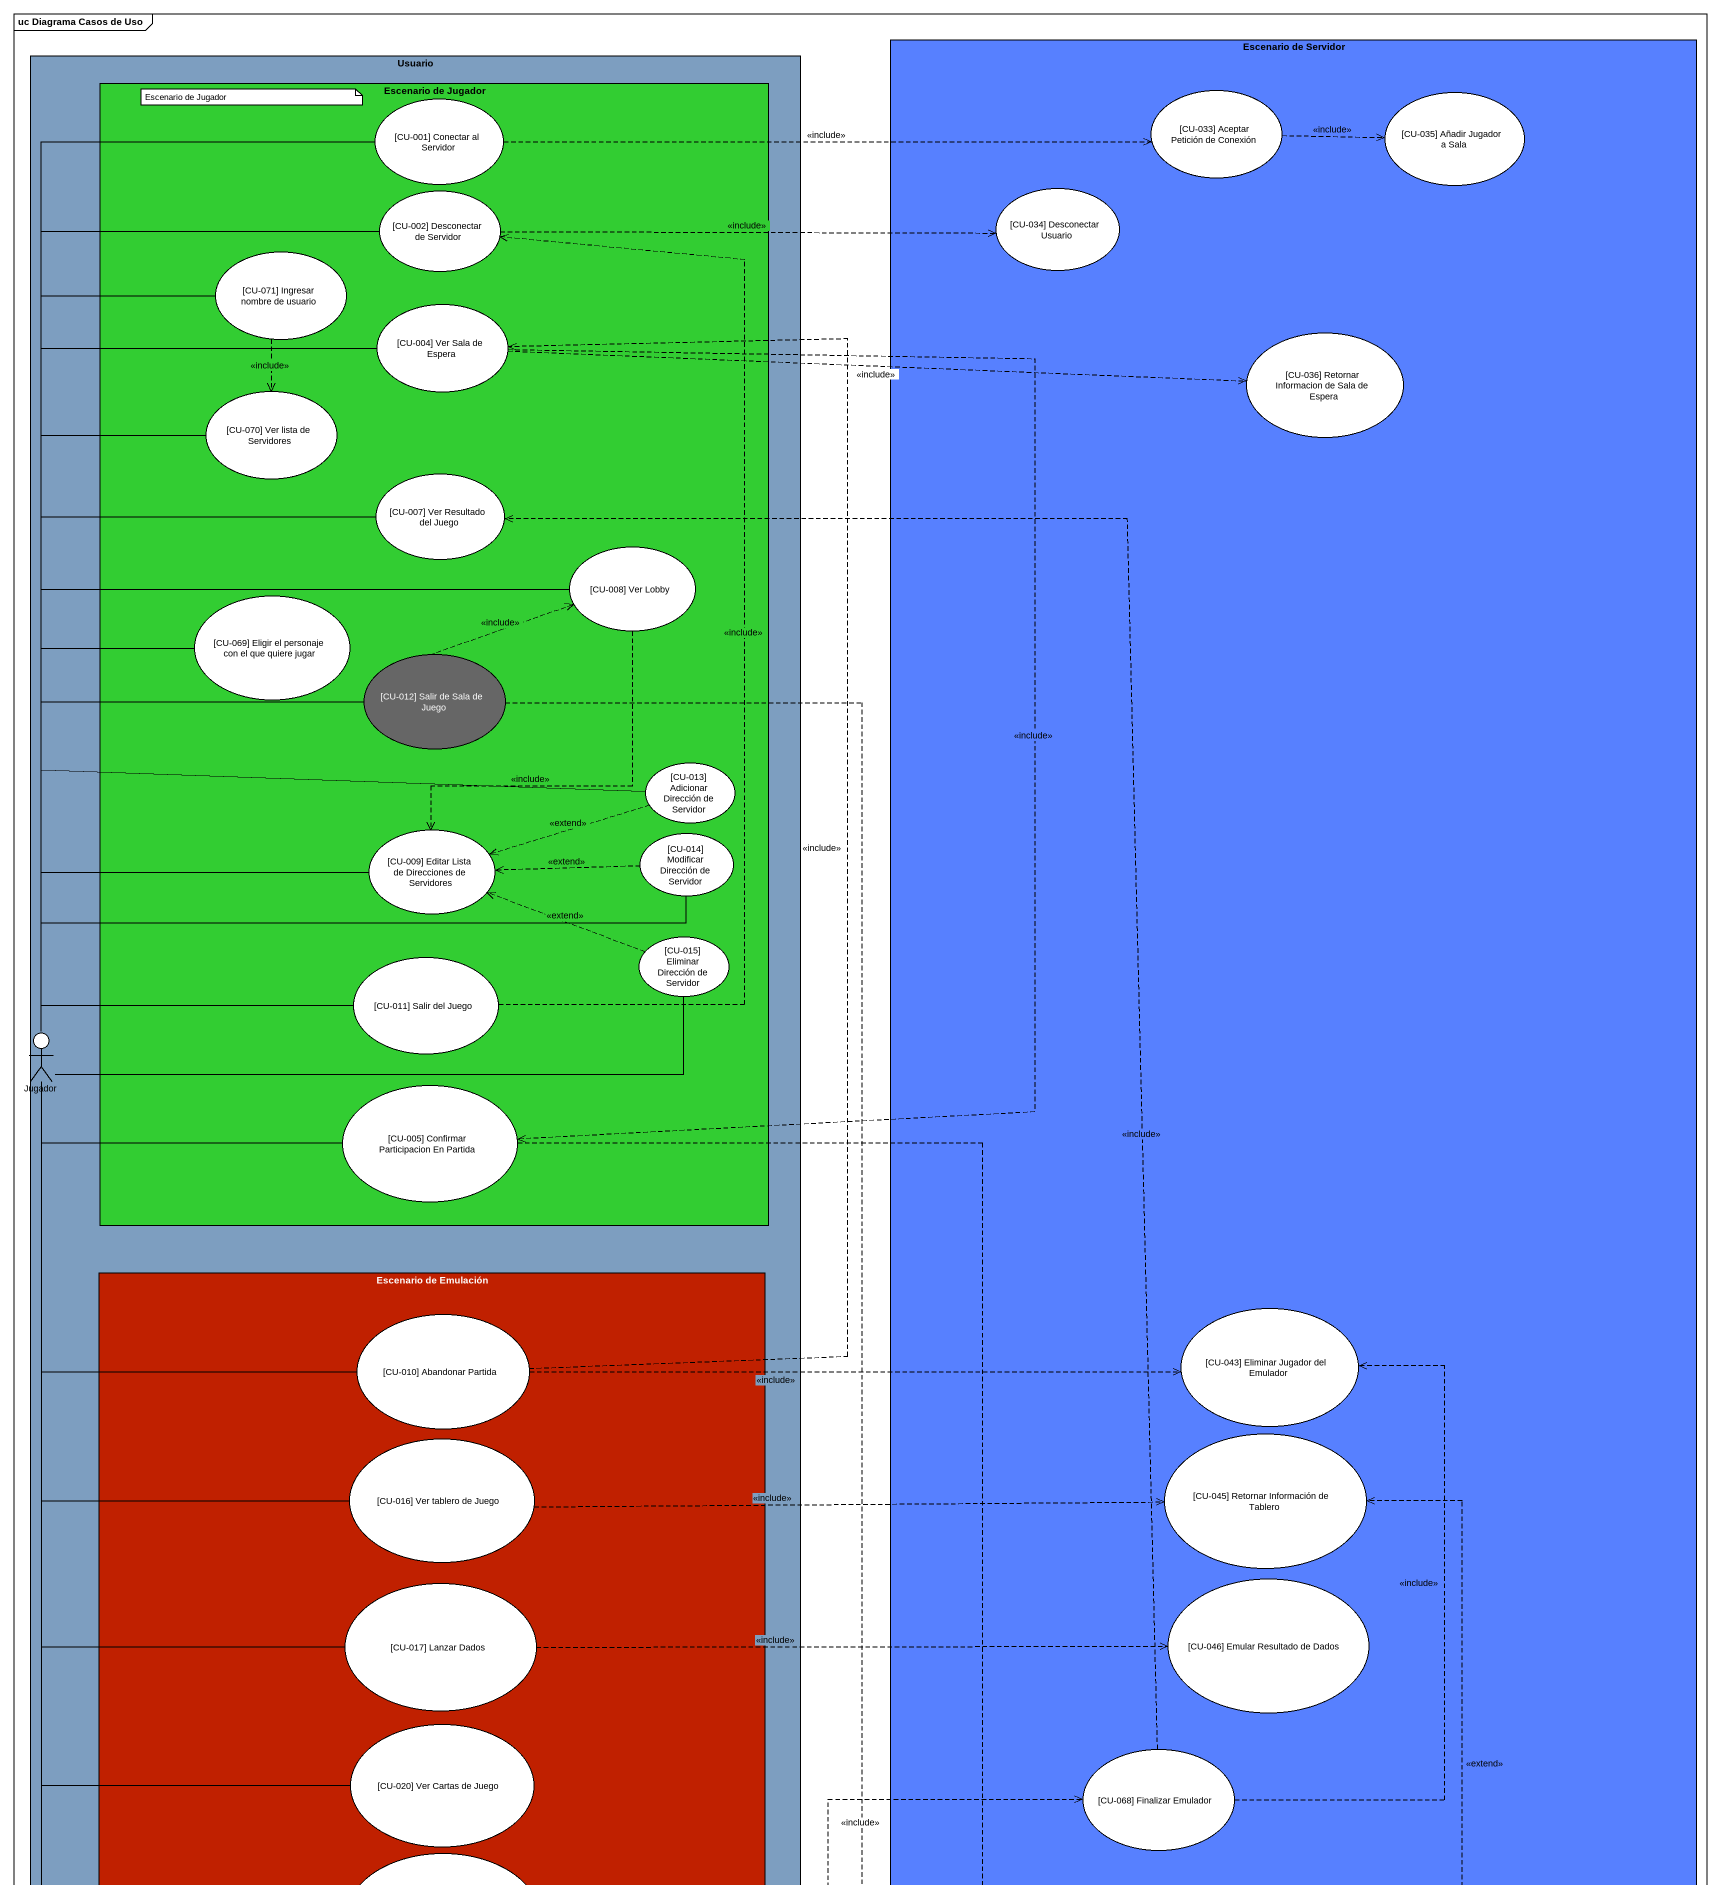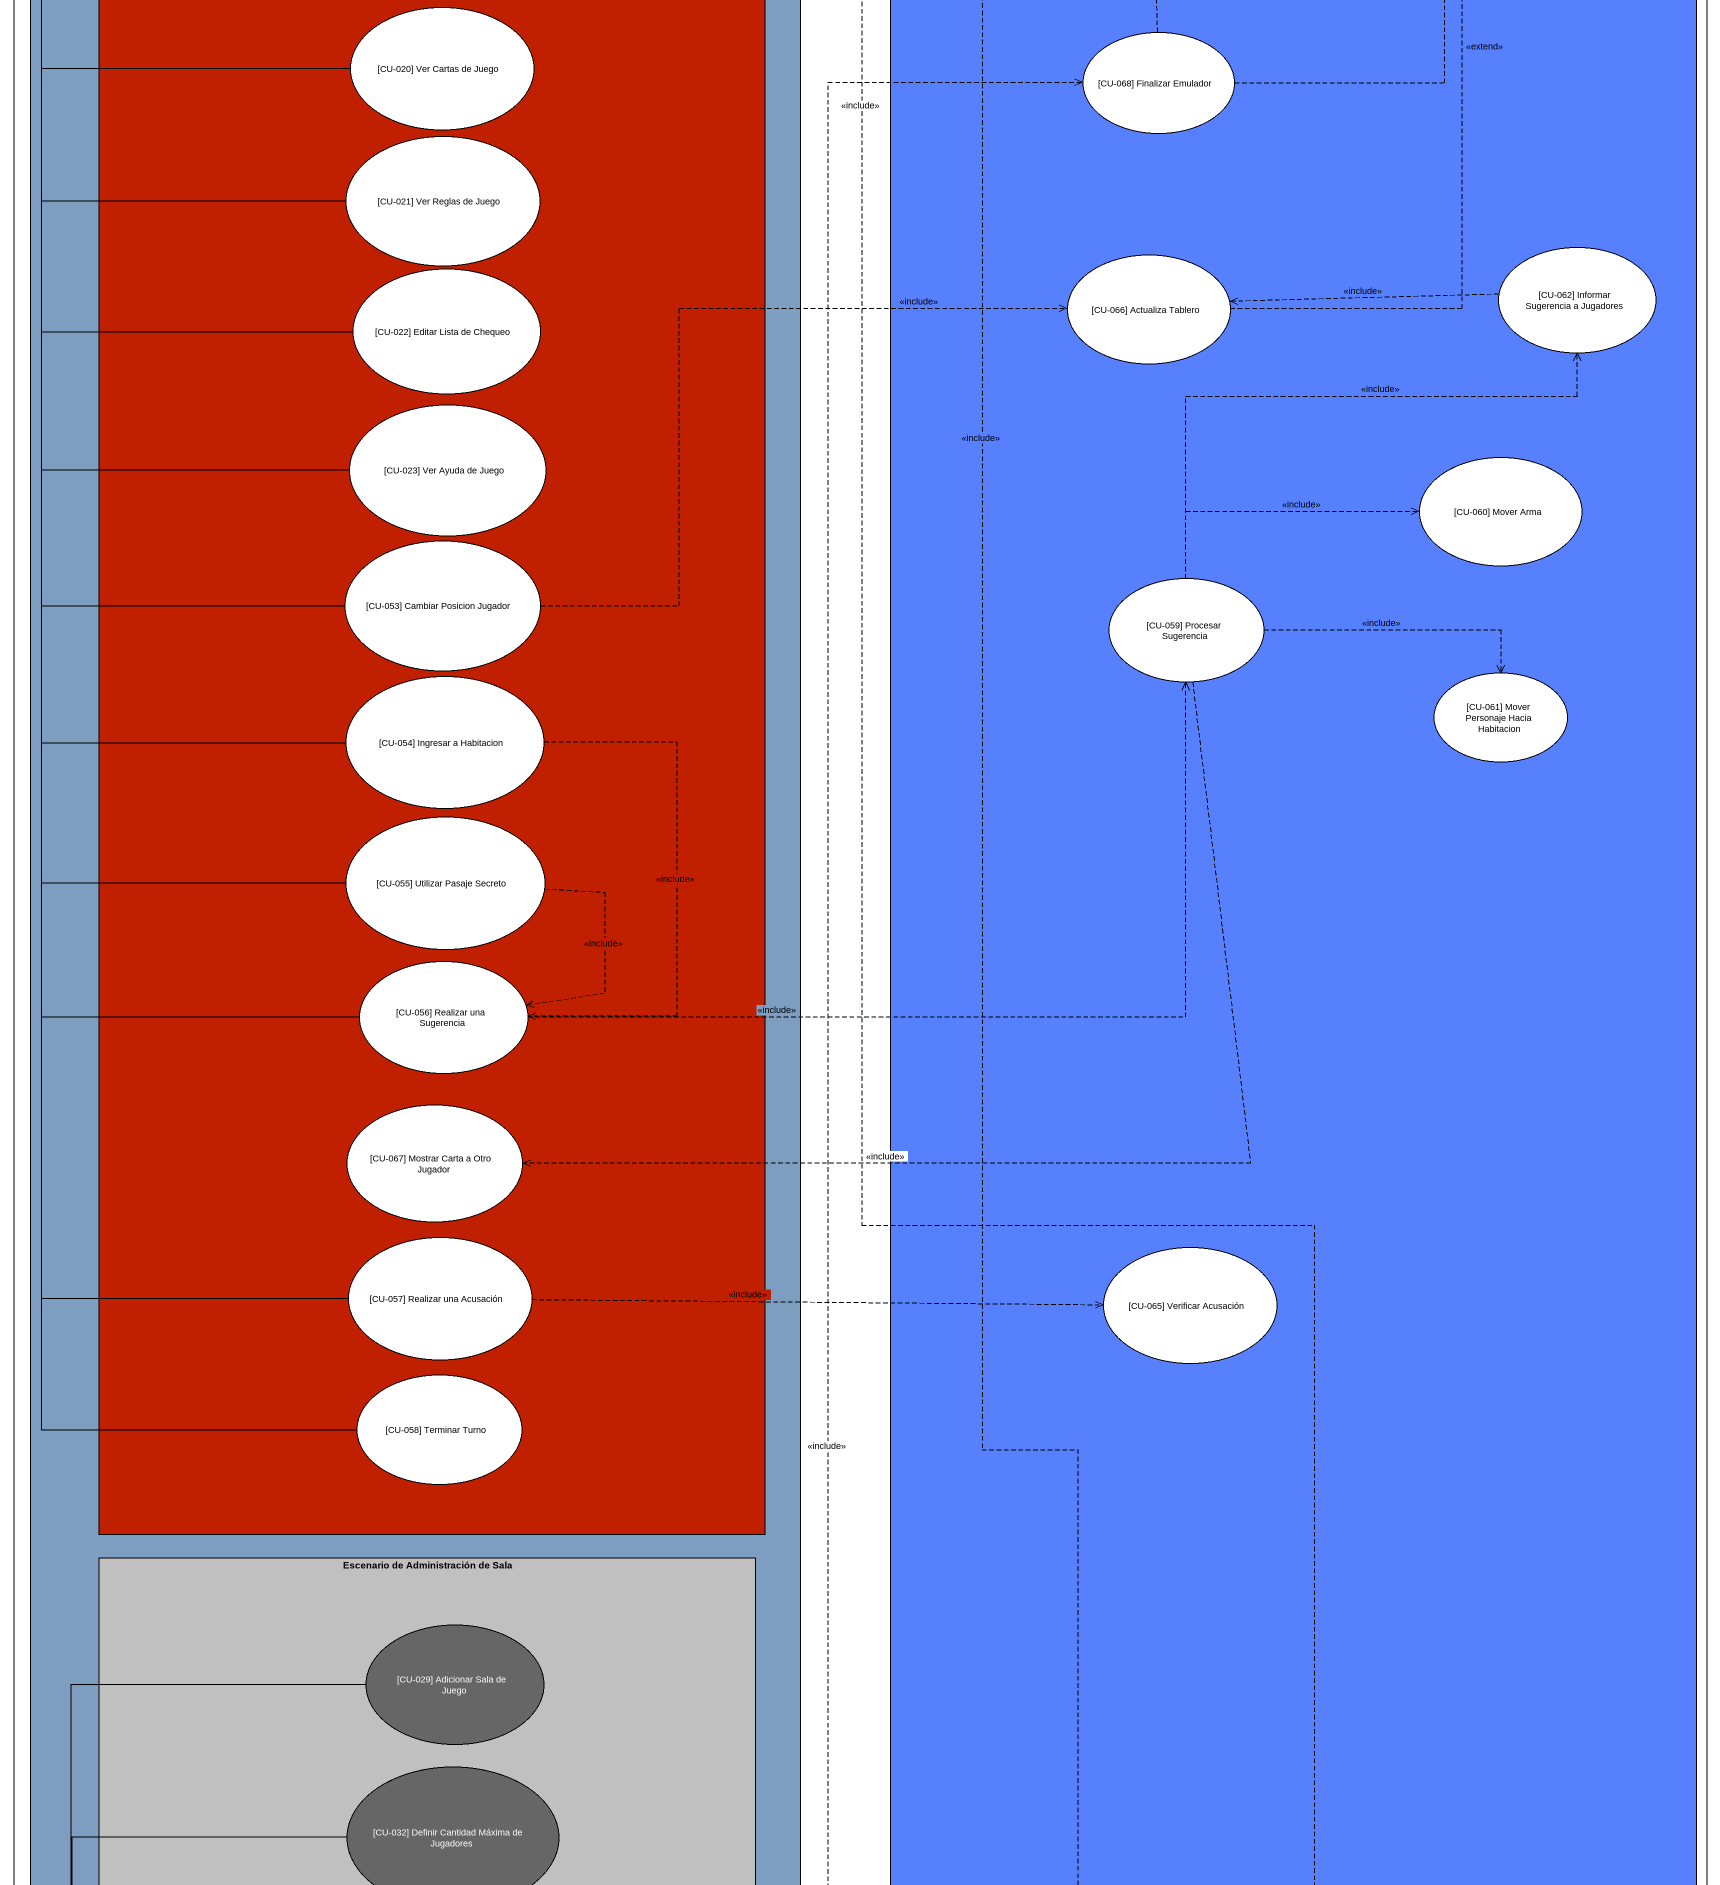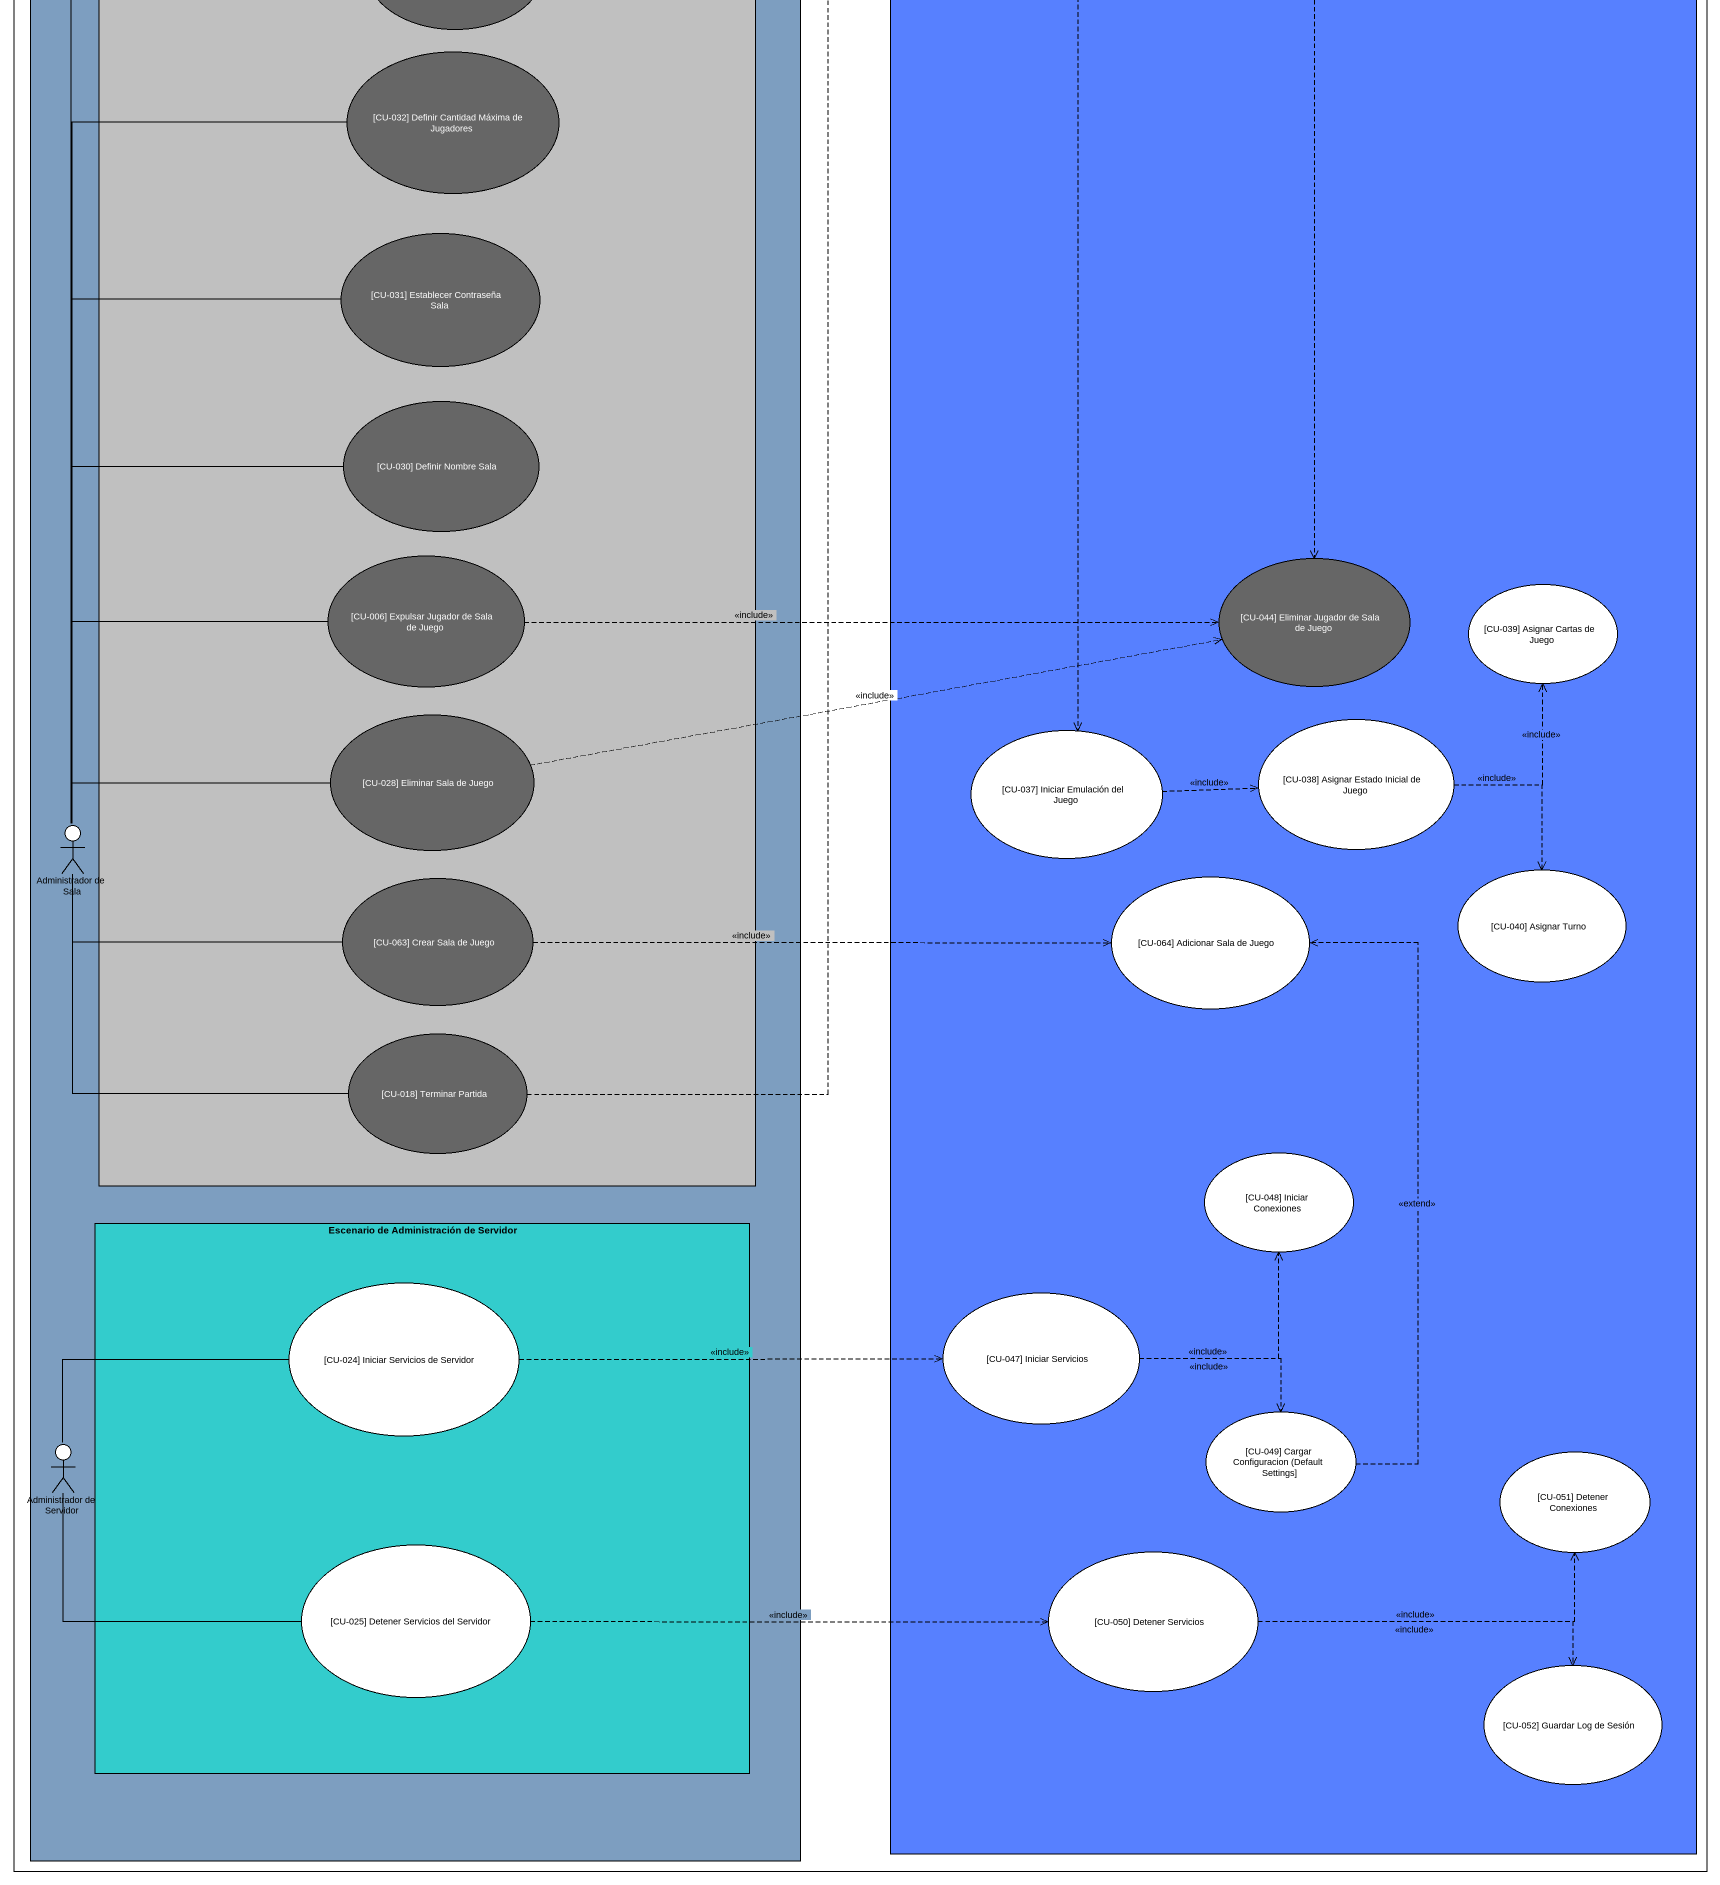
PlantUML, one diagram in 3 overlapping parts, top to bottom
@startuml
mainframe uc Diagrama Casos de Uso
rectangle "Escenario de Servidor" as Escenario_de_Servidor #5780FF {
  usecase "[CU-033] Aceptar Petición de Conexión" as CU_033_Aceptar_Petición_de
  usecase "[CU-035] Añadir Jugador a Sala" as CU_035_Añadir_Jugador_a_Sala
  usecase "[CU-034] Desconectar Usuario" as CU_034_Desconectar_Usuario
  usecase "[CU-036] Retornar Informacion de Sala de Espera" as CU_036_Retornar_Informacion
  usecase "[CU-043] Eliminar Jugador del Emulador" as CU_043_Eliminar_Jugador_del
  usecase "[CU-045] Retornar Información de Tablero" as CU_045_Retornar_Información
  usecase "[CU-046] Emular Resultado de Dados" as CU_046_Emular_Resultado_de
  usecase "[CU-068] Finalizar Emulador" as CU_068_Finalizar_Emulador
  usecase "[CU-066] Actualiza Tablero" as CU_066_Actualiza_Tablero
  usecase "[CU-062] Informar Sugerencia a Jugadores" as CU_062_Informar_Sugerencia
  usecase "[CU-060] Mover Arma" as CU_060_Mover_Arma
  usecase "[CU-059] Procesar Sugerencia" as CU_059_Procesar_Sugerencia
  usecase "[CU-061] Mover Personaje Hacia Habitacion" as CU_061_Mover_Personaje
  usecase "[CU-065] Verificar Acusación" as CU_065_Verificar_Acusación
  usecase "[CU-044] Eliminar Jugador de Sala de Juego" as CU_044_Eliminar_Jugador_de #666666
  usecase "[CU-039] Asignar Cartas de Juego" as CU_039_Asignar_Cartas_de
  usecase "[CU-038] Asignar Estado Inicial de Juego" as CU_038_Asignar_Estado
  usecase "[CU-037] Iniciar Emulación del Juego" as CU_037_Iniciar_Emulación
  usecase "[CU-064] Adicionar Sala de Juego" as CU_064_Adicionar_Sala_de
  usecase "[CU-040] Asignar Turno" as CU_040_Asignar_Turno
  usecase "[CU-048] Iniciar Conexiones" as CU_048_Iniciar_Conexiones
  usecase "[CU-047] Iniciar Servicios" as CU_047_Iniciar_Servicios
  usecase "[CU-049] Cargar Configuracion (Default Settings]" as CU_049_Cargar_Configuracion
  usecase "[CU-051] Detener Conexiones" as CU_051_Detener_Conexiones
  usecase "[CU-050] Detener Servicios" as CU_050_Detener_Servicios
  usecase "[CU-052] Guardar Log de Sesión" as CU_052_Guardar_Log_de_Sesión
}
rectangle Usuario #7D9EC0 {
  rectangle "Escenario de Jugador" as Escenario_de_Jugador #32CD32 {
    usecase "[CU-001] Conectar al Servidor" as CU_001_Conectar_al_Servidor
    usecase "[CU-002] Desconectar de Servidor" as CU_002_Desconectar_de
    usecase "[CU-071] Ingresar nombre de usuario" as CU_071_Ingresar_nombre_de
    usecase "[CU-004] Ver Sala de Espera" as CU_004_Ver_Sala_de_Espera
    usecase "[CU-070] Ver lista de Servidores" as CU_070_Ver_lista_de
    usecase "[CU-007] Ver Resultado del Juego" as CU_007_Ver_Resultado_del
    usecase "[CU-008] Ver Lobby" as CU_008_Ver_Lobby
    usecase "[CU-069] Eligir el personaje con el que quiere jugar" as CU_069_Eligir_el_personaje
    usecase "[CU-012] Salir de Sala de Juego" as CU_012_Salir_de_Sala_de #666666
    usecase "[CU-013] Adicionar Dirección de Servidor" as CU_013_Adicionar_Dirección
    usecase "[CU-009] Editar Lista de Direcciones de Servidores" as CU_009_Editar_Lista_de
    usecase "[CU-014] Modificar Dirección de Servidor" as CU_014_Modificar_Dirección
    usecase "[CU-015] Eliminar Dirección de Servidor" as CU_015_Eliminar_Dirección
    usecase "[CU-011] Salir del Juego" as CU_011_Salir_del_Juego
    usecase "[CU-005] Confirmar Participacion En Partida" as CU_005_Confirmar
  }
  rectangle "Escenario de Emulación" as Escenario_de_Emulación #C02000 {
    usecase "[CU-010] Abandonar Partida" as CU_010_Abandonar_Partida
    usecase "[CU-016] Ver tablero de Juego" as CU_016_Ver_tablero_de_Juego
    usecase "[CU-017] Lanzar Dados" as CU_017_Lanzar_Dados
    usecase "[CU-020] Ver Cartas de Juego" as CU_020_Ver_Cartas_de_Juego
    usecase "[CU-021] Ver Reglas de Juego" as CU_021_Ver_Reglas_de_Juego
    usecase "[CU-022] Editar Lista de Chequeo" as CU_022_Editar_Lista_de
    usecase "[CU-023] Ver Ayuda de Juego" as CU_023_Ver_Ayuda_de_Juego
    usecase "[CU-053] Cambiar Posicion Jugador" as CU_053_Cambiar_Posicion
    usecase "[CU-054] Ingresar a Habitacion" as CU_054_Ingresar_a_Habitacion
    usecase "[CU-055] Utilizar Pasaje Secreto" as CU_055_Utilizar_Pasaje
    usecase "[CU-056] Realizar una Sugerencia" as CU_056_Realizar_una
    usecase "[CU-067] Mostrar Carta a Otro Jugador" as CU_067_Mostrar_Carta_a_Otro
    usecase "[CU-057] Realizar una Acusación" as CU_057_Realizar_una
    usecase "[CU-058] Terminar Turno" as CU_058_Terminar_Turno
  }
  rectangle "Escenario de Administración de Sala" as Escenario_de_Administración #C0C0C0 {
    usecase "[CU-029] Adicionar Sala de Juego" as CU_029_Adicionar_Sala_de #666666
    usecase "[CU-032] Definir Cantidad Máxima de Jugadores" as CU_032_Definir_Cantidad #666666
    usecase "[CU-031] Establecer Contraseña Sala" as CU_031_Establecer #666666
    usecase "[CU-030] Definir Nombre Sala" as CU_030_Definir_Nombre_Sala #666666
    usecase "[CU-006] Expulsar Jugador de Sala de Juego" as CU_006_Expulsar_Jugador_de #666666
    usecase "[CU-028] Eliminar Sala de Juego" as CU_028_Eliminar_Sala_de #666666
    usecase "[CU-063] Crear Sala de Juego" as CU_063_Crear_Sala_de_Juego #666666
    usecase "[CU-018] Terminar Partida" as CU_018_Terminar_Partida #666666
  }
  actor "Administrador de Sala" as Administrador_de_Sala
  rectangle "Escenario de Administración de Servidor" as Escenario_de_Administración_2 #33CCCC {
    usecase "[CU-024] Iniciar Servicios de Servidor" as CU_024_Iniciar_Servicios_de
    usecase "[CU-025] Detener Servicios del Servidor" as CU_025_Detener_Servicios
  }
  actor "Administrador de Servidor" as Administrador_de_Servidor
}
actor Jugador
CU_033_Aceptar_Petición_de .right.> CU_035_Añadir_Jugador_a_Sala : <<include>>
CU_001_Conectar_al_Servidor .right.> CU_033_Aceptar_Petición_de : <<include>>
CU_002_Desconectar_de .right.> CU_034_Desconectar_Usuario : <<include>>
CU_071_Ingresar_nombre_de ..> CU_070_Ver_lista_de : <<include>>
CU_004_Ver_Sala_de_Espera .right.> CU_036_Retornar_Informacion : <<include>>
CU_004_Ver_Sala_de_Espera ..> CU_005_Confirmar : <<include>>
CU_008_Ver_Lobby ..> CU_009_Editar_Lista_de : <<include>>
CU_012_Salir_de_Sala_de .right.> CU_008_Ver_Lobby : <<include>>
CU_012_Salir_de_Sala_de ..> CU_044_Eliminar_Jugador_de : <<include>>
CU_013_Adicionar_Dirección .left.> CU_009_Editar_Lista_de : <<extend>>
CU_014_Modificar_Dirección .left.> CU_009_Editar_Lista_de : <<extend>>
CU_015_Eliminar_Dirección .left.> CU_009_Editar_Lista_de : <<extend>>
CU_011_Salir_del_Juego .up.> CU_002_Desconectar_de : <<include>>
Jugador -up- CU_001_Conectar_al_Servidor
Jugador -up- CU_002_Desconectar_de
Jugador -up- CU_071_Ingresar_nombre_de
Jugador -up- CU_004_Ver_Sala_de_Espera
Jugador -up- CU_070_Ver_lista_de
Jugador -up- CU_007_Ver_Resultado_del
Jugador -up- CU_008_Ver_Lobby
Jugador -up- CU_069_Eligir_el_personaje
Jugador -up- CU_012_Salir_de_Sala_de
Jugador -right- CU_013_Adicionar_Dirección
Jugador -right- CU_009_Editar_Lista_de
Jugador -right- CU_014_Modificar_Dirección
Jugador -right- CU_015_Eliminar_Dirección
Jugador -right- CU_011_Salir_del_Juego
Jugador -right- CU_005_Confirmar
Jugador -- CU_010_Abandonar_Partida
Jugador -- CU_016_Ver_tablero_de_Juego
Jugador -- CU_017_Lanzar_Dados
Jugador -- CU_020_Ver_Cartas_de_Juego
Jugador -- CU_021_Ver_Reglas_de_Juego
Jugador -- CU_022_Editar_Lista_de
Jugador -- CU_023_Ver_Ayuda_de_Juego
Jugador -- CU_053_Cambiar_Posicion
Jugador -- CU_054_Ingresar_a_Habitacion
Jugador -- CU_055_Utilizar_Pasaje
Jugador -- CU_056_Realizar_una
Jugador -- CU_057_Realizar_una
Jugador -- CU_058_Terminar_Turno
CU_005_Confirmar ..> CU_037_Iniciar_Emulación : <<include>>
CU_010_Abandonar_Partida .up.> CU_004_Ver_Sala_de_Espera : <<include>>
CU_010_Abandonar_Partida .right.> CU_043_Eliminar_Jugador_del : <<include>>
CU_016_Ver_tablero_de_Juego .right.> CU_045_Retornar_Información : <<include>>
CU_017_Lanzar_Dados .right.> CU_046_Emular_Resultado_de : <<include>>
CU_068_Finalizar_Emulador .up.> CU_007_Ver_Resultado_del : <<include>>
CU_068_Finalizar_Emulador .up.> CU_043_Eliminar_Jugador_del : <<include>>
CU_066_Actualiza_Tablero .up.> CU_045_Retornar_Información : <<extend>>
CU_062_Informar_Sugerencia .left.> CU_066_Actualiza_Tablero : <<include>>
CU_053_Cambiar_Posicion .right.> CU_066_Actualiza_Tablero : <<include>>
CU_059_Procesar_Sugerencia .up.> CU_062_Informar_Sugerencia : <<include>>
CU_059_Procesar_Sugerencia .right.> CU_060_Mover_Arma : <<include>>
CU_059_Procesar_Sugerencia .right.> CU_061_Mover_Personaje : <<include>>
CU_059_Procesar_Sugerencia ..> CU_067_Mostrar_Carta_a_Otro : <<include>>
CU_054_Ingresar_a_Habitacion ..> CU_056_Realizar_una : <<include>>
CU_055_Utilizar_Pasaje ..> CU_056_Realizar_una : <<include>>
CU_056_Realizar_una .right.> CU_059_Procesar_Sugerencia : <<include>>
CU_057_Realizar_una .right.> CU_065_Verificar_Acusación : <<include>>
CU_006_Expulsar_Jugador_de .right.> CU_044_Eliminar_Jugador_de : <<include>>
CU_028_Eliminar_Sala_de .right.> CU_044_Eliminar_Jugador_de : <<include>>
CU_038_Asignar_Estado .up.> CU_039_Asignar_Cartas_de : <<include>>
CU_038_Asignar_Estado ..> CU_040_Asignar_Turno : <<include>>
CU_037_Iniciar_Emulación .right.> CU_038_Asignar_Estado : <<include>>
Administrador_de_Sala -up- CU_029_Adicionar_Sala_de
Administrador_de_Sala -up- CU_032_Definir_Cantidad
Administrador_de_Sala -up- CU_031_Establecer
Administrador_de_Sala -up- CU_030_Definir_Nombre_Sala
Administrador_de_Sala -up- CU_006_Expulsar_Jugador_de
Administrador_de_Sala -right- CU_028_Eliminar_Sala_de
Administrador_de_Sala -right- CU_063_Crear_Sala_de_Juego
Administrador_de_Sala -- CU_018_Terminar_Partida
CU_063_Crear_Sala_de_Juego .right.> CU_064_Adicionar_Sala_de : <<include>>
CU_018_Terminar_Partida .up.> CU_068_Finalizar_Emulador : <<include>>
CU_024_Iniciar_Servicios_de .right.> CU_047_Iniciar_Servicios : <<include>>
CU_047_Iniciar_Servicios .up.> CU_048_Iniciar_Conexiones : <<include>>
CU_047_Iniciar_Servicios .right.> CU_049_Cargar_Configuracion : <<include>>
CU_049_Cargar_Configuracion .up.> CU_064_Adicionar_Sala_de : <<extend>>
Administrador_de_Servidor -right- CU_024_Iniciar_Servicios_de
Administrador_de_Servidor -right- CU_025_Detener_Servicios
CU_025_Detener_Servicios .right.> CU_050_Detener_Servicios : <<include>>
CU_050_Detener_Servicios .right.> CU_051_Detener_Conexiones : <<include>>
CU_050_Detener_Servicios .right.> CU_052_Guardar_Log_de_Sesión : <<include>>
note as N1
  Escenario de Jugador
end note
@enduml
